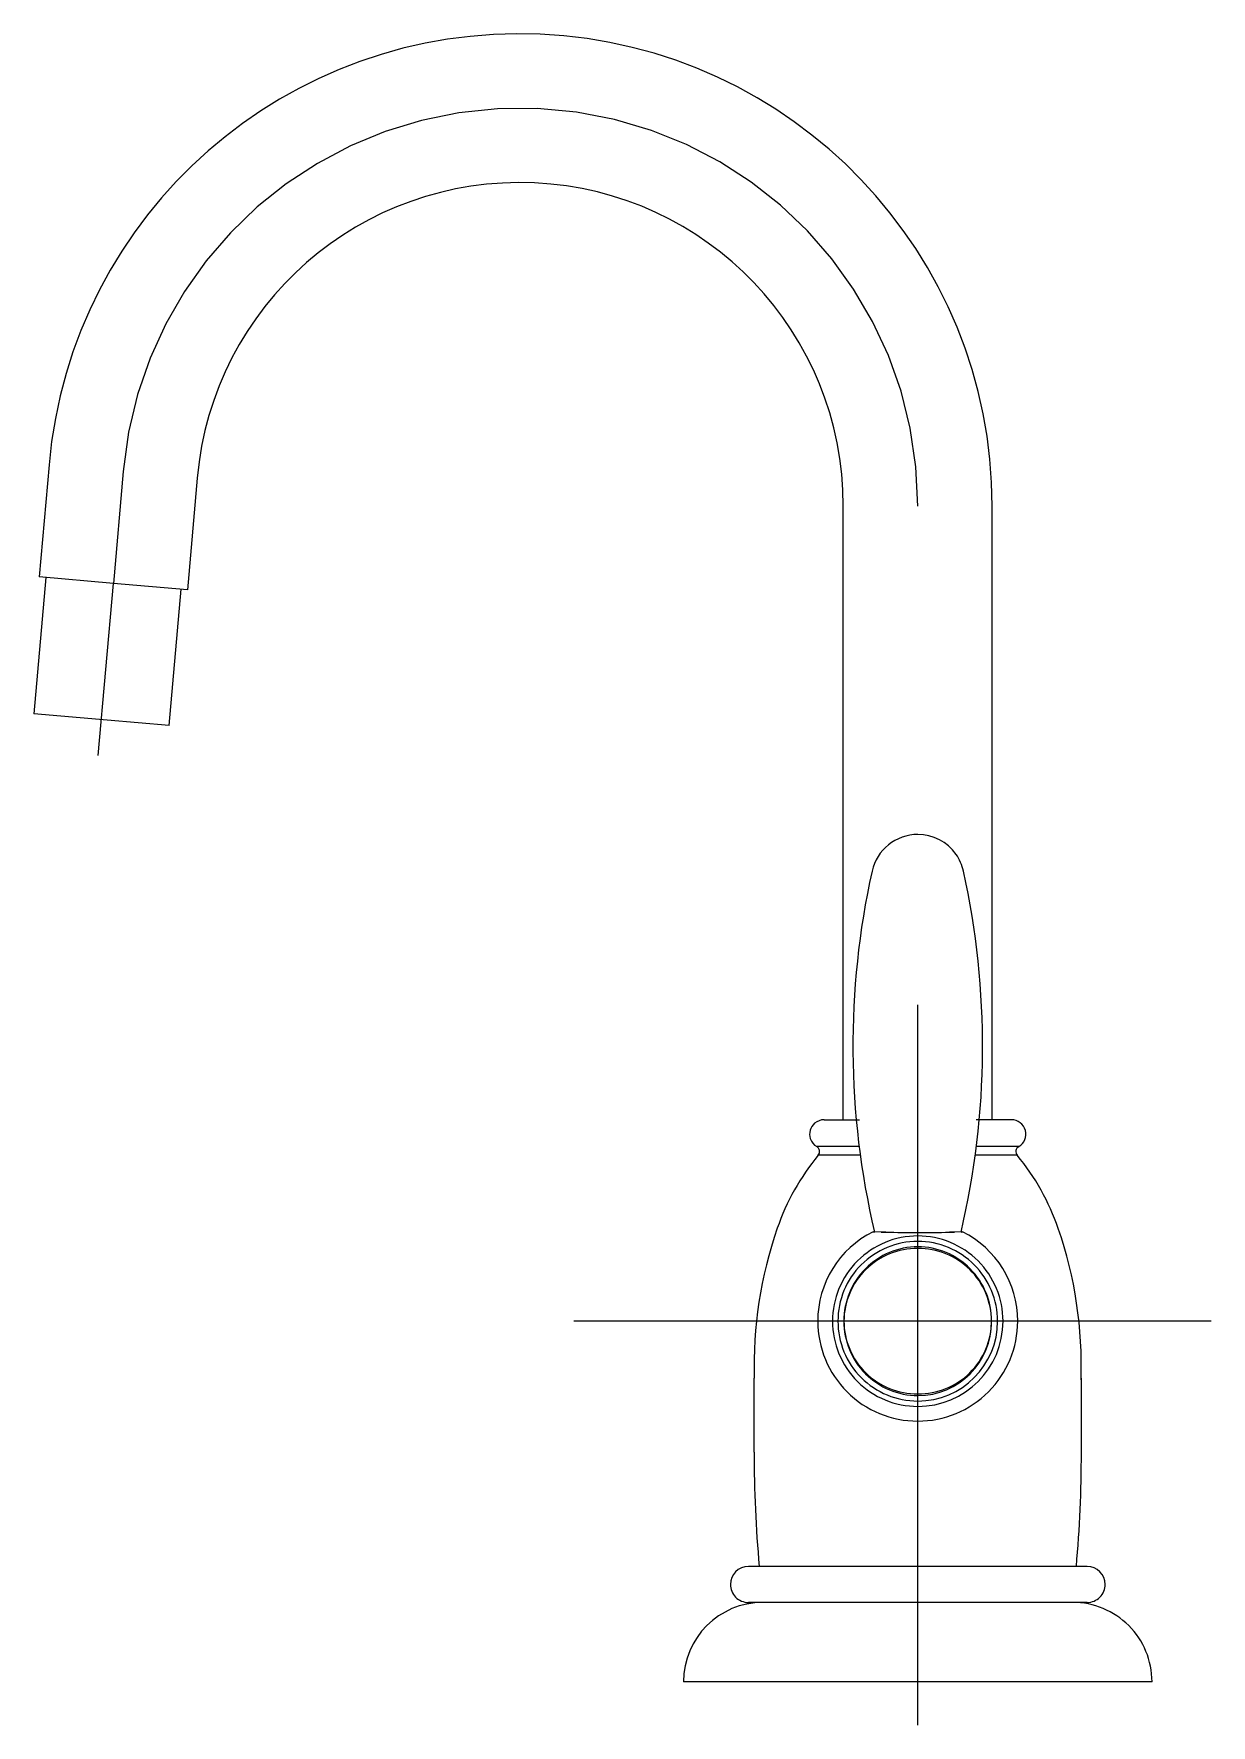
# Model space of a CAD drawing. Extents: x 74.381 to 74.544, y 0.023 to 0.258.
import ezdxf

# ---------------------------------------------------------------- set-up
doc = ezdxf.new("R2010")
doc.units = 0
doc.header["$LTSCALE"] = 0.093333
doc.header["$MEASUREMENT"] = 0
doc.linetypes.add('AXES', pattern=[0.54, 0.3, -0.08, 0.08, -0.08])
doc.linetypes.add('CONTINU', pattern=[0])
doc.layers.get('0').update_dxf_attribs({"linetype": 'CONTINUOUS'})

msp = doc.modelspace()

# ---------------------------------------------------------------- linework, layer by layer
at = {"linetype": 'CONTINU'}
for points in [[(74.45124, 0.25809, 0.401917), (74.38308, 0.19832)], [(74.51393, 0.1926, 0.401483), (74.45124, 0.25809)], [(74.45045, 0.23746, 0.4024), (74.40365, 0.1965)], [(74.49328, 0.1926, 0.401496), (74.45045, 0.23746)], [(74.50361, 0.14702, 0.351799), (74.49726, 0.14192)], [(74.50892, 0.14426, 0.244082), (74.50361, 0.14702)], [(74.50995, 0.14192, 0.099231), (74.50892, 0.14426)], [(74.49726, 0.14192, 0.112758), (74.49761, 0.09183)], [(74.50961, 0.09183, 0.112758), (74.50995, 0.14192)], [(74.4893, 0.10693, 0.305342), (74.4887, 0.1048)], [(74.49061, 0.10742, 0.179067), (74.4893, 0.10693)], [(74.51854, 0.10594, 0.339502), (74.51661, 0.10742)], [(74.51762, 0.10369, 0.33879), (74.51854, 0.10594)], [(74.4887, 0.1048, 0.184403), (74.4896, 0.10369)], [(74.48998, 0.10314, 0.219981), (74.4896, 0.10369)], [(74.51762, 0.10369, 0.222045), (74.51723, 0.10314)], [(74.48981, 0.10249, 0.08992), (74.48411, 0.09235)], [(74.48981, 0.10249, 0.221987), (74.48998, 0.10314)], [(74.51723, 0.10314, 0.220417), (74.5174, 0.10249)], [(74.52311, 0.09232, 0.090124), (74.5174, 0.10249)], [(74.48411, 0.09235, 0.090514), (74.48093, 0.07154)], [(74.49741, 0.09188, 0.284255), (74.48973, 0.07946)], [(74.49916, 0.09182, 0.006384), (74.50361, 0.09176)], [(74.50361, 0.09176, 0.006332), (74.50799, 0.09181)], [(74.51748, 0.07946, 0.284257), (74.50981, 0.09188)], [(74.52627, 0.0713, 0.091569), (74.52311, 0.09232)], [(74.50361, 0.09129, 0.414214), (74.49178, 0.07946)], [(74.50361, 0.09054, 0.414215), (74.49253, 0.07946)], [(74.50361, 0.08979, 0.414218), (74.49336, 0.07946)], [(74.50361, 0.08956, 0.414218), (74.49336, 0.07946)], [(74.51544, 0.07946, 0.414216), (74.50361, 0.09129)], [(74.51469, 0.07946, 0.414216), (74.50361, 0.09054)], [(74.51386, 0.07946, 0.414216), (74.50361, 0.08979)], [(74.51386, 0.07946, 0.414216), (74.50361, 0.08956)], [(74.48973, 0.07946, 0.414214), (74.50361, 0.06559)], [(74.49178, 0.07946, 0.414214), (74.50361, 0.06763)], [(74.49253, 0.07946, 0.414214), (74.50361, 0.06838)], [(74.49336, 0.07946, 0.414214), (74.50361, 0.06913)], [(74.49336, 0.07946, 0.414214), (74.50361, 0.06936)], [(74.50361, 0.06559, 0.414214), (74.51748, 0.07946)], [(74.50361, 0.06763, 0.414213), (74.51544, 0.07946)], [(74.50361, 0.06838, 0.414213), (74.51469, 0.07946)], [(74.50361, 0.06913, 0.414213), (74.51386, 0.07946)], [(74.50361, 0.06936, 0.414214), (74.51386, 0.07946)], [(74.48091, 0.06127, 0.022193), (74.48161, 0.04542)], [(74.52561, 0.04542, 0.022134), (74.52631, 0.06123)], [(74.48011, 0.04542, 0.414212), (74.47761, 0.04292)], [(74.52961, 0.04292, 0.414213), (74.52711, 0.04542)], [(74.47761, 0.04292, 0.414215), (74.48011, 0.04042)], [(74.52711, 0.04042, 0.414214), (74.52961, 0.04292)], [(74.48211, 0.04042, 0.414207), (74.47111, 0.02942)], [(74.53611, 0.02942, 0.414222), (74.52511, 0.04042)]]:
    msp.add_lwpolyline(points, format="xyb", dxfattribs=at)
at = {"linetype": 'AXES'}
for points in [[(74.45079, 0.24778, 0.401511), (74.39337, 0.19742)], [(74.50361, 0.19259, 0.402325), (74.45079, 0.24778)]]:
    msp.add_lwpolyline(points, format="xyb", dxfattribs=at)
at = {"linetype": 'CONTINU'}
for points in [[(74.38308, 0.19832), (74.38172, 0.18278)], [(74.40365, 0.1965), (74.40229, 0.18098)], [(74.49328, 0.10742), (74.49328, 0.1926)], [(74.51393, 0.10742), (74.51393, 0.1926)], [(74.38263, 0.1827), (74.38098, 0.16377)], [(74.39201, 0.18188), (74.38172, 0.18278)], [(74.40229, 0.18098), (74.39201, 0.18188)], [(74.39976, 0.16213), (74.40142, 0.18106)], [(74.39117, 0.16288), (74.38098, 0.16377)], [(74.39976, 0.16213), (74.39117, 0.16288)], [(74.49061, 0.10742), (74.49551, 0.10742)], [(74.51661, 0.10742), (74.51171, 0.10742)], [(74.49547, 0.10369), (74.4896, 0.10369)], [(74.51762, 0.10369), (74.51174, 0.10369)], [(74.49563, 0.10249), (74.48981, 0.10249)], [(74.5174, 0.10249), (74.51158, 0.10249)], [(74.49916, 0.09182), (74.49741, 0.09188)], [(74.49741, 0.09188), (74.49761, 0.09183)], [(74.49852, 0.09183), (74.50361, 0.09176)], [(74.50361, 0.09176), (74.50869, 0.09183)], [(74.50981, 0.09188), (74.50799, 0.09181)], [(74.50961, 0.09183), (74.50981, 0.09188)], [(74.49178, 0.07946), (74.48973, 0.07946)], [(74.48091, 0.06127), (74.48093, 0.07154)], [(74.52631, 0.06123), (74.52631, 0.07154)], [(74.50361, 0.06559), (74.50361, 0.06763)], [(74.50361, 0.04542), (74.48011, 0.04542)], [(74.52711, 0.04542), (74.50361, 0.04542)], [(74.50361, 0.04042), (74.48011, 0.04042)], [(74.52711, 0.04042), (74.50361, 0.04042)], [(74.50361, 0.02942), (74.47111, 0.02942)], [(74.53611, 0.02942), (74.50361, 0.02942)]]:
    msp.add_lwpolyline(points, dxfattribs=at)
at = {"linetype": 'AXES'}
for points in [[(74.39337, 0.19742), (74.39201, 0.18188)], [(74.50361, 0.02338), (74.50361, 0.19259)], [(74.38992, 0.15799), (74.39201, 0.18188)], [(74.54431, 0.07946), (74.45587, 0.07946)]]:
    msp.add_lwpolyline(points, dxfattribs=at)

doc.saveas('drawing.dxf')
